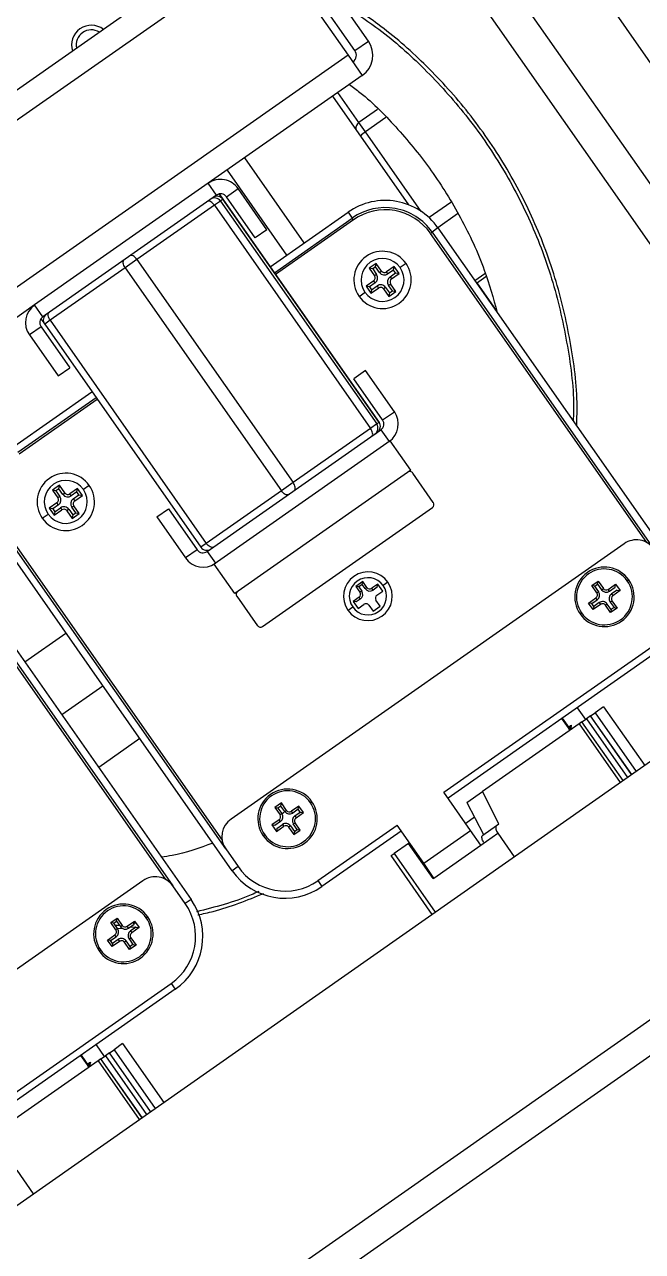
# Model space of a CAD drawing. Header units: millimetres. Extents: x 152904052 to 153933663, y 538271515 to 539240469.
# Drawn here: x 153459050.6 to 153459136.9, y 538574038.8 to 538574210.1 of the extents above; entities that cross this region are included whole.
import ezdxf

# ---------------------------------------------------------------- set-up
doc = ezdxf.new("R2010")
doc.units = ezdxf.units.MM
doc.layers.add('POWR', color=5, linetype='Continuous')

msp = doc.modelspace()

# ---------------------------------------------------------------- linework, layer by layer
at = {"layer": 'POWR', "color": 7}
for p, q in [((153458327.77, 538573498.9), (153460123.35, 538574756.18)), ((153459014.04, 538574381.68), (153459200.8, 538574114.96)), ((153459175.82, 538574133.73), (153459055.37, 538574305.75)), ((153459171.88, 538574130.98), (153459051.43, 538574303)), ((153459098.58, 538574207.77), (153459080.77, 538574233.2)), ((153459096.7, 538574206.45), (153459078.89, 538574231.88)), ((153459082.82, 538574224.26), (153459046.33, 538574198.71)), ((153459084.8, 538574221.44), (153459048.31, 538574195.88)), ((153459084.8, 538574221.44), (153459095.75, 538574205.79)), ((153459096.7, 538574206.45), (153459098.58, 538574207.77)), ((153459095.75, 538574205.79), (153459043.39, 538574169.12)), ((153459095.75, 538574205.79), (153459097.73, 538574202.96)), ((153459097.73, 538574202.96), (153459076.23, 538574187.91)), ((153459104.22, 538574184.89), (153459093.6, 538574200.07)), ((153459097.26, 538574196.4), (153459094.33, 538574200.58)), ((153459099.85, 538574198.21), (153459097.26, 538574196.4)), ((153459101.02, 538574197.08), (153459098.18, 538574195.09)), ((153459098.18, 538574195.09), (153459097.26, 538574196.4)), ((153459105.96, 538574183.98), (153459098.18, 538574195.09)), ((153459089.63, 538574179.59), (153459081.31, 538574191.46)), ((153459078.85, 538574189.74), (153459087.17, 538574177.87)), ((153459076.23, 538574187.91), (153459051.98, 538574170.93)), ((153459077.38, 538574186.27), (153459076.23, 538574187.91)), ((153459077.38, 538574186.27), (153459053.13, 538574169.29)), ((153459077.37, 538574186.26), (153459077.48, 538574186.11)), ((153459077.75, 538574186.43), (153459078.26, 538574185.71)), ((153459078.28, 538574185.68), (153459077.76, 538574186.43)), ((153459078.77, 538574186.02), (153459080.41, 538574187.17)), ((153459084.42, 538574181.44), (153459080.41, 538574187.17)), ((153459077.08, 538574184.84), (153459066.27, 538574177.27)), ((153459077.94, 538574185.44), (153459077.08, 538574184.84)), ((153459077.08, 538574184.84), (153459098.88, 538574153.71)), ((153459078.28, 538574185.68), (153459077.94, 538574185.44)), ((153459077.94, 538574185.44), (153459099.74, 538574154.32)), ((153459100.08, 538574154.55), (153459078.28, 538574185.68)), ((153459078.28, 538574185.68), (153459100.08, 538574154.55)), ((153459078.28, 538574185.68), (153459078.28, 538574185.68)), ((153459082.79, 538574180.29), (153459078.77, 538574186.02)), ((153459110.1, 538574185.25), (153459107.05, 538574183.12)), ((153459084.88, 538574176.26), (153459095.77, 538574183.89)), ((153459085.45, 538574175.44), (153459096.34, 538574183.07)), ((153459096.52, 538574182.82), (153459085.62, 538574175.2)), ((153459095.77, 538574183.89), (153459096.34, 538574183.07)), ((153459096.52, 538574182.82), (153459096.34, 538574183.07)), ((153459111.02, 538574183.65), (153459108.27, 538574181.72)), ((153459084.42, 538574181.44), (153459082.79, 538574180.29)), ((153459107.24, 538574180.93), (153459107.49, 538574181.1)), ((153459108.3, 538574181.68), (153459107.49, 538574181.1)), ((153459107.49, 538574181.1), (153459138.46, 538574136.87)), ((153459108.3, 538574181.68), (153459141, 538574134.99)), ((153459137.46, 538574137.77), (153459107.24, 538574180.93)), ((153459064.63, 538574176.12), (153459054.16, 538574168.79)), ((153459066.27, 538574177.27), (153459064.63, 538574176.12)), ((153459064.63, 538574176.12), (153459086.43, 538574145)), ((153459066.27, 538574177.27), (153459088.07, 538574146.14)), ((153459099.68, 538574176.74), (153459098.7, 538574176.05)), ((153459098.7, 538574176.05), (153459099.44, 538574174.98)), ((153459099.19, 538574175.96), (153459098.7, 538574176.05)), ((153459099.59, 538574176.25), (153459099.19, 538574175.96)), ((153459099.19, 538574175.96), (153459099.73, 538574175.18)), ((153459099.59, 538574176.25), (153459099.68, 538574176.74)), ((153459100.14, 538574175.47), (153459099.59, 538574176.25)), ((153459100.42, 538574175.67), (153459099.68, 538574176.74)), ((153459102.19, 538574176.29), (153459101.12, 538574175.55)), ((153459102.1, 538574175.81), (153459102.19, 538574176.29)), ((153459102.87, 538574175.31), (153459102.19, 538574176.29)), ((153459103.84, 538574176.72), (153459103.02, 538574176.15)), ((153459099.32, 538574174.29), (153459098.25, 538574173.54)), ((153459099.52, 538574174), (153459099.32, 538574174.29)), ((153459099.73, 538574175.18), (153459099.44, 538574174.98)), ((153459100.14, 538574175.47), (153459100.42, 538574175.67)), ((153459101.32, 538574175.26), (153459101.12, 538574175.55)), ((153459102.1, 538574175.81), (153459101.32, 538574175.26)), ((153459101.61, 538574174.85), (153459102.38, 538574175.4)), ((153459101.61, 538574174.85), (153459101.81, 538574174.57)), ((153459101.81, 538574174.57), (153459102.87, 538574175.31)), ((153459102.38, 538574175.4), (153459102.1, 538574175.81)), ((153459102.38, 538574175.4), (153459102.87, 538574175.31)), ((153459114.84, 538574175.28), (153459113.46, 538574174.31)), ((153459113.69, 538574173.98), (153459114.99, 538574174.89)), ((153459097.29, 538574172.13), (153459098.11, 538574172.71)), ((153459098.25, 538574173.54), (153459098.94, 538574172.56)), ((153459098.74, 538574173.45), (153459098.25, 538574173.54)), ((153459099.52, 538574174), (153459098.74, 538574173.45)), ((153459098.74, 538574173.45), (153459099.03, 538574173.05)), ((153459098.94, 538574172.56), (153459100.01, 538574173.3)), ((153459099.03, 538574173.05), (153459098.94, 538574172.56)), ((153459099.03, 538574173.05), (153459099.81, 538574173.59)), ((153459099.81, 538574173.59), (153459100.01, 538574173.3)), ((153459100.99, 538574173.38), (153459100.7, 538574173.18)), ((153459100.7, 538574173.18), (153459101.45, 538574172.12)), ((153459100.99, 538574173.38), (153459101.54, 538574172.61)), ((153459101.4, 538574173.67), (153459101.69, 538574173.87)), ((153459101.94, 538574172.89), (153459101.4, 538574173.67)), ((153459101.45, 538574172.12), (153459102.43, 538574172.8)), ((153459101.54, 538574172.61), (153459101.45, 538574172.12)), ((153459101.54, 538574172.61), (153459101.94, 538574172.89)), ((153459102.43, 538574172.8), (153459101.69, 538574173.87)), ((153459101.94, 538574172.89), (153459102.43, 538574172.8)), ((153459116.48, 538574170.18), (153459113.78, 538574174.04)), ((153459051.98, 538574170.93), (153459045.33, 538574166.27)), ((153459053.13, 538574169.29), (153459051.98, 538574170.93)), ((153459053.58, 538574169.61), (153459053.58, 538574169.61)), ((153459052.89, 538574167.9), (153459051.25, 538574166.75)), ((153459052.85, 538574168.99), (153459053.38, 538574168.24)), ((153459052.89, 538574167.9), (153459056.9, 538574162.16)), ((153459054.16, 538574168.79), (153459053.38, 538574168.24)), ((153459053.38, 538574168.24), (153459075.17, 538574137.11)), ((153459054.16, 538574168.79), (153459075.95, 538574137.66)), ((153459051.25, 538574166.75), (153459055.26, 538574161.02)), ((153459055.26, 538574161.02), (153459056.9, 538574162.16)), ((153459098.19, 538574161.78), (153459096.55, 538574160.63)), ((153459100.57, 538574154.9), (153459096.55, 538574160.63)), ((153459102.21, 538574156.04), (153459098.19, 538574161.78)), ((153459049.08, 538574151.19), (153459059.97, 538574158.82)), ((153459049.65, 538574150.37), (153459060.55, 538574158)), ((153459060.72, 538574157.76), (153459049.82, 538574150.13)), ((153459100.57, 538574154.9), (153459102.21, 538574156.04)), ((153459098.88, 538574153.71), (153459088.07, 538574146.14)), ((153459099.74, 538574154.32), (153459098.88, 538574153.71)), ((153459100.08, 538574154.55), (153459099.74, 538574154.32)), ((153459100.08, 538574154.55), (153459100.08, 538574154.55)), ((153459076.07, 538574136.53), (153459100.32, 538574153.5)), ((153459101.63, 538574151.98), (153459077.06, 538574134.77)), ((153459100.32, 538574153.5), (153459101.47, 538574151.86)), ((153459104.5, 538574147.88), (153459101.63, 538574151.98)), ((153459104.5, 538574147.88), (153459079.93, 538574130.68)), ((153459107.65, 538574143.38), (153459104.79, 538574147.47)), ((153459055.44, 538574145.76), (153459054.46, 538574145.08)), ((153459054.46, 538574145.08), (153459055.21, 538574144.01)), ((153459054.95, 538574144.99), (153459054.46, 538574145.08)), ((153459055.36, 538574145.27), (153459054.95, 538574144.99)), ((153459055.36, 538574145.27), (153459055.44, 538574145.76)), ((153459055.9, 538574144.5), (153459055.36, 538574145.27)), ((153459056.19, 538574144.7), (153459055.44, 538574145.76)), ((153459057.95, 538574145.32), (153459056.89, 538574144.58)), ((153459057.87, 538574144.83), (153459057.95, 538574145.32)), ((153459058.64, 538574144.34), (153459057.95, 538574145.32)), ((153459059.61, 538574145.75), (153459058.79, 538574145.17)), ((153459088.07, 538574146.14), (153459086.43, 538574145)), ((153459054.95, 538574144.99), (153459055.5, 538574144.21)), ((153459055.5, 538574144.21), (153459055.21, 538574144.01)), ((153459055.9, 538574144.5), (153459056.19, 538574144.7)), ((153459057.09, 538574144.29), (153459056.89, 538574144.58)), ((153459057.87, 538574144.83), (153459057.09, 538574144.29)), ((153459057.37, 538574143.88), (153459058.15, 538574144.42)), ((153459057.37, 538574143.88), (153459057.57, 538574143.59)), ((153459057.57, 538574143.59), (153459058.64, 538574144.34)), ((153459058.15, 538574144.42), (153459057.87, 538574144.83)), ((153459058.15, 538574144.42), (153459058.64, 538574144.34)), ((153459086.43, 538574145), (153459075.95, 538574137.66)), ((153459053.05, 538574141.16), (153459053.87, 538574141.73)), ((153459055.08, 538574143.31), (153459054.02, 538574142.57)), ((153459054.02, 538574142.57), (153459054.71, 538574141.59)), ((153459054.51, 538574142.48), (153459054.02, 538574142.57)), ((153459055.29, 538574143.03), (153459054.51, 538574142.48)), ((153459054.51, 538574142.48), (153459054.79, 538574142.07)), ((153459054.71, 538574141.59), (153459055.77, 538574142.33)), ((153459054.79, 538574142.07), (153459054.71, 538574141.59)), ((153459054.79, 538574142.07), (153459055.57, 538574142.62)), ((153459055.29, 538574143.03), (153459055.08, 538574143.31)), ((153459055.57, 538574142.62), (153459055.77, 538574142.33)), ((153459056.76, 538574142.41), (153459056.47, 538574142.21)), ((153459056.47, 538574142.21), (153459057.21, 538574141.14)), ((153459056.76, 538574142.41), (153459057.3, 538574141.63)), ((153459057.16, 538574142.69), (153459057.45, 538574142.9)), ((153459057.71, 538574141.92), (153459057.16, 538574142.69)), ((153459057.21, 538574141.14), (153459058.2, 538574141.83)), ((153459057.3, 538574141.63), (153459057.71, 538574141.92)), ((153459058.2, 538574141.83), (153459057.45, 538574142.9)), ((153459057.71, 538574141.92), (153459058.2, 538574141.83)), ((153459069.03, 538574141.36), (153459070.67, 538574142.5)), ((153459070.67, 538574142.5), (153459074.68, 538574136.77)), ((153459083.78, 538574126.05), (153459107.53, 538574142.68)), ((153459057.3, 538574141.63), (153459057.21, 538574141.14)), ((153459069.03, 538574141.36), (153459073.04, 538574135.62)), ((153459079.56, 538574091.97), (153459046.87, 538574138.66)), ((153459078.66, 538574095), (153459047.69, 538574139.23)), ((153459047.93, 538574139.41), (153459078.16, 538574096.24)), ((153459074.68, 538574136.77), (153459073.04, 538574135.62)), ((153459075.95, 538574137.66), (153459075.17, 538574137.11)), ((153459076.07, 538574136.53), (153459077.22, 538574134.89)), ((153459134.28, 538574137.61), (153459079.4, 538574099.18)), ((153458864.09, 538573915.45), (153459175.82, 538574133.73)), ((153459070.29, 538574090.74), (153459040.07, 538574133.9)), ((153459040.32, 538574134.07), (153459071.29, 538574089.84)), ((153459041.13, 538574134.64), (153459073.83, 538574087.95)), ((153459079.93, 538574130.68), (153459077.06, 538574134.77)), ((153459097.81, 538574132.33), (153459096.83, 538574131.65)), ((153459096.83, 538574131.65), (153459097.4, 538574130.83)), ((153459097.25, 538574131.57), (153459096.83, 538574131.65)), ((153459097.73, 538574131.91), (153459097.25, 538574131.57)), ((153459097.25, 538574131.57), (153459097.65, 538574131)), ((153459097.73, 538574131.91), (153459097.81, 538574132.33)), ((153459098.13, 538574131.34), (153459097.73, 538574131.91)), ((153459098.38, 538574131.51), (153459097.81, 538574132.33)), ((153459098.13, 538574131.34), (153459098.38, 538574131.51)), ((153459099.9, 538574131.97), (153459099.08, 538574131.39)), ((153459099.26, 538574131.14), (153459099.08, 538574131.39)), ((153459099.82, 538574131.54), (153459099.26, 538574131.14)), ((153459099.82, 538574131.54), (153459099.9, 538574131.97)), ((153459100.59, 538574130.98), (153459099.9, 538574131.97)), ((153459101.31, 538574132.22), (153459100.65, 538574131.76)), ((153459129.77, 538574131.76), (153459130.67, 538574132.39)), ((153459130.48, 538574130.74), (153459129.77, 538574131.76)), ((153459130.19, 538574131.69), (153459129.77, 538574131.76)), ((153459130.19, 538574131.69), (153459130.59, 538574131.96)), ((153459130.74, 538574130.91), (153459130.19, 538574131.69)), ((153459130.59, 538574131.96), (153459130.67, 538574132.39)), ((153459130.59, 538574131.96), (153459131.13, 538574131.19)), ((153459130.67, 538574132.39), (153459131.39, 538574131.37)), ((153459131.13, 538574131.19), (153459131.39, 538574131.37)), ((153459132.08, 538574131.24), (153459133.11, 538574131.96)), ((153459132.26, 538574130.99), (153459133.03, 538574131.53)), ((153459133.03, 538574131.53), (153459133.11, 538574131.96)), ((153459133.11, 538574131.96), (153459133.74, 538574131.06)), ((153459134.73, 538574132.43), (153459134.94, 538574132.57)), ((153459080.21, 538574130.27), (153459083.08, 538574126.17)), ((153459097.28, 538574130.13), (153459096.46, 538574129.56)), ((153459097.45, 538574129.88), (153459096.89, 538574129.48)), ((153459097.45, 538574129.88), (153459097.28, 538574130.13)), ((153459097.65, 538574131), (153459097.4, 538574130.83)), ((153459100.22, 538574128.89), (153459099.64, 538574129.71)), ((153459099.77, 538574130.41), (153459100.59, 538574130.98)), ((153459129.34, 538574129.32), (153459130.36, 538574130.04)), ((153459129.77, 538574129.25), (153459130.54, 538574129.79)), ((153459130.54, 538574129.79), (153459130.36, 538574130.04)), ((153459130.74, 538574130.91), (153459130.48, 538574130.74)), ((153459132.26, 538574130.99), (153459132.08, 538574131.24)), ((153459133.31, 538574131.14), (153459132.54, 538574130.6)), ((153459132.54, 538574130.6), (153459132.71, 538574130.34)), ((153459133.74, 538574131.06), (153459132.71, 538574130.34)), ((153459133.31, 538574131.14), (153459133.74, 538574131.06)), ((153459095.74, 538574128.32), (153459096.39, 538574128.78)), ((153459096.46, 538574129.56), (153459097.15, 538574128.57)), ((153459096.89, 538574129.48), (153459096.46, 538574129.56)), ((153459097.15, 538574128.57), (153459097.97, 538574129.15)), ((153459098.66, 538574129.02), (153459099.24, 538574128.21)), ((153459099.24, 538574128.21), (153459100.22, 538574128.89)), ((153459128.34, 538574127.96), (153459128.14, 538574127.81)), ((153459129.97, 538574128.42), (153459129.34, 538574129.32)), ((153459129.77, 538574129.25), (153459129.34, 538574129.32)), ((153459130.04, 538574128.85), (153459129.77, 538574129.25)), ((153459130.99, 538574129.14), (153459129.97, 538574128.42)), ((153459130.04, 538574128.85), (153459129.97, 538574128.42)), ((153459130.82, 538574129.39), (153459130.04, 538574128.85)), ((153459130.82, 538574129.39), (153459130.99, 538574129.14)), ((153459131.94, 538574129.19), (153459131.69, 538574129.02)), ((153459132.41, 538574127.99), (153459131.69, 538574129.02)), ((153459132.48, 538574128.42), (153459131.94, 538574129.19)), ((153459132.34, 538574129.47), (153459132.59, 538574129.65)), ((153459132.34, 538574129.47), (153459132.88, 538574128.7)), ((153459133.31, 538574128.62), (153459132.41, 538574127.99)), ((153459132.48, 538574128.42), (153459132.41, 538574127.99)), ((153459132.88, 538574128.7), (153459132.48, 538574128.42)), ((153459132.59, 538574129.65), (153459133.31, 538574128.62)), ((153459132.88, 538574128.7), (153459133.31, 538574128.62)), ((153459050.6, 538574121.13), (153459056.33, 538574125.14)), ((153459109.13, 538574102.91), (153459138.21, 538574123.27)), ((153459138.79, 538574122.45), (153459109.71, 538574102.09)), ((153459055.76, 538574113.76), (153459061.49, 538574117.77)), ((153458354.91, 538573522.91), (153459200.68, 538574115.13)), ((153459127.73, 538574114.71), (153459128.88, 538574113.07)), ((153459131.43, 538574114.86), (153459130.24, 538574114.02)), ((153459131.43, 538574114.86), (153459137.17, 538574106.67)), ((153459126.76, 538574111.59), (153459125.61, 538574113.23)), ((153459126.83, 538574111.64), (153459125.68, 538574113.27)), ((153459128.41, 538574112.74), (153459128.02, 538574112.47)), ((153459128.41, 538574112.74), (153459129.04, 538574113.18)), ((153459134.15, 538574104.55), (153459128.41, 538574112.74)), ((153459128.41, 538574112.74), (153459128.41, 538574112.74)), ((153459134.14, 538574104.55), (153459128.41, 538574112.74)), ((153459129.61, 538574113.58), (153459129.04, 538574113.18)), ((153459129.04, 538574113.18), (153459134.77, 538574104.99)), ((153459129.61, 538574113.58), (153459130.24, 538574114.02)), ((153459135.35, 538574105.39), (153459129.61, 538574113.58)), ((153459129.61, 538574113.58), (153459129.61, 538574113.58)), ((153459135.34, 538574105.39), (153459129.61, 538574113.58)), ((153459130.24, 538574114.02), (153459135.97, 538574105.83)), ((153459128.02, 538574112.47), (153459114.52, 538574103.02)), ((153459126.79, 538574112.22), (153459126.56, 538574112.02)), ((153459126.79, 538574112.22), (153459126.97, 538574112.29)), ((153459127.07, 538574111.81), (153459126.88, 538574111.81)), ((153459128.02, 538574112.47), (153459133.76, 538574104.28)), ((153459066.66, 538574110.4), (153459060.92, 538574106.38)), ((153459112.86, 538574097.58), (153459109.13, 538574102.91)), ((153459112.35, 538574101.5), (153459114.52, 538574103.02)), ((153459116.82, 538574098.52), (153459114.52, 538574103.02)), ((153459086.43, 538574101.42), (153459085.53, 538574100.79)), ((153459085.53, 538574100.79), (153459086.25, 538574099.76)), ((153459085.96, 538574100.71), (153459085.53, 538574100.79)), ((153459086.36, 538574100.99), (153459085.96, 538574100.71)), ((153459085.96, 538574100.71), (153459086.5, 538574099.94)), ((153459086.36, 538574100.99), (153459086.43, 538574101.42)), ((153459086.9, 538574100.22), (153459086.36, 538574100.99)), ((153459087.15, 538574100.39), (153459086.43, 538574101.42)), ((153459088.87, 538574100.99), (153459087.85, 538574100.27)), ((153459088.8, 538574100.56), (153459088.02, 538574100.02)), ((153459088.8, 538574100.56), (153459088.87, 538574100.99)), ((153459089.07, 538574100.16), (153459088.8, 538574100.56)), ((153459089.5, 538574100.09), (153459088.87, 538574100.99)), ((153459090.5, 538574101.46), (153459090.7, 538574101.6)), ((153459112.35, 538574101.5), (153459114.65, 538574097)), ((153459086.13, 538574099.07), (153459085.1, 538574098.35)), ((153459086.3, 538574098.82), (153459086.13, 538574099.07)), ((153459086.5, 538574099.94), (153459086.25, 538574099.76)), ((153459086.83, 538574100.11), (153459086.43, 538574099.86)), ((153459086.9, 538574100.22), (153459087.15, 538574100.39)), ((153459088.02, 538574100.02), (153459087.85, 538574100.27)), ((153459088.3, 538574099.62), (153459089.07, 538574100.16)), ((153459088.3, 538574099.62), (153459088.48, 538574099.37)), ((153459088.48, 538574099.37), (153459089.5, 538574100.09)), ((153459089.07, 538574100.16), (153459089.5, 538574100.09)), ((153459113.41, 538574099.43), (153459112.17, 538574098.57)), ((153459085.1, 538574098.35), (153459085.73, 538574097.45)), ((153459085.53, 538574098.27), (153459085.1, 538574098.35)), ((153459086.3, 538574098.82), (153459085.53, 538574098.27)), ((153459085.73, 538574097.45), (153459086.76, 538574098.17)), ((153459085.81, 538574097.88), (153459085.73, 538574097.45)), ((153459085.81, 538574097.88), (153459086.58, 538574098.42)), ((153459086.58, 538574098.42), (153459086.76, 538574098.17)), ((153459087.71, 538574098.22), (153459087.45, 538574098.04)), ((153459087.45, 538574098.04), (153459088.17, 538574097.02)), ((153459087.71, 538574098.22), (153459088.25, 538574097.45)), ((153459088.1, 538574098.5), (153459088.36, 538574098.67)), ((153459088.65, 538574097.73), (153459088.1, 538574098.5)), ((153459088.17, 538574097.02), (153459089.07, 538574097.65)), ((153459088.25, 538574097.45), (153459088.17, 538574097.02)), ((153459088.25, 538574097.45), (153459088.65, 538574097.73)), ((153459089.07, 538574097.65), (153459088.36, 538574098.67)), ((153459088.65, 538574097.73), (153459089.07, 538574097.65)), ((153459091.52, 538574090.58), (153459102.58, 538574098.32)), ((153459103.16, 538574097.5), (153459092.1, 538574089.76)), ((153459106.31, 538574093), (153459102.58, 538574098.32)), ((153459106.31, 538574093), (153459112.86, 538574097.58)), ((153459114.3, 538574095.54), (153459112.86, 538574097.58)), ((153459114.3, 538574095.54), (153459116.66, 538574097.19)), ((153459114.57, 538574096.94), (153459116.48, 538574098.28)), ((153459116.48, 538574098.28), (153459116.82, 538574098.52)), ((153459116.66, 538574097.19), (153459118.95, 538574093.91)), ((153459084.11, 538574096.98), (153459083.9, 538574096.84)), ((153459104.2, 538574095.79), (153459102.16, 538574094.36)), ((153459104.2, 538574095.79), (153459104.3, 538574095.86)), ((153459107.65, 538574090.88), (153459104.2, 538574095.79)), ((153459107.74, 538574090.95), (153459114.3, 538574095.54)), ((153459078.66, 538574095), (153459080.38, 538574092.54)), ((153459101.75, 538574094.07), (153459102.16, 538574094.36)), ((153459107.48, 538574085.88), (153459101.75, 538574094.07)), ((153459102.16, 538574094.36), (153459107.89, 538574086.17)), ((153459080.38, 538574092.54), (153459079.56, 538574091.97)), ((153459107.74, 538574090.95), (153459106.31, 538574093)), ((153459067.11, 538574090.57), (153459012.23, 538574052.14)), ((153459091.52, 538574090.58), (153459092.1, 538574089.76)), ((153459107.42, 538574091.21), (153459107.47, 538574091.33)), ((153459107.47, 538574091.12), (153459107.57, 538574091.19)), ((153459107.65, 538574090.88), (153459107.74, 538574090.95)), ((153459073.01, 538574087.38), (153459071.29, 538574089.84)), ((153459073.83, 538574087.95), (153459073.01, 538574087.38)), ((153459062.6, 538574084.73), (153459063.5, 538574085.36)), ((153459063.42, 538574084.93), (153459063.5, 538574085.36)), ((153459063.5, 538574085.36), (153459064.21, 538574084.33)), ((153459067.56, 538574085.4), (153459067.77, 538574085.54)), ((153459063.31, 538574083.7), (153459062.6, 538574084.73)), ((153459063.02, 538574084.65), (153459062.6, 538574084.73)), ((153459063.02, 538574084.65), (153459063.42, 538574084.93)), ((153459063.57, 538574083.88), (153459063.02, 538574084.65)), ((153459063.84, 538574084.34), (153459063.26, 538574084.32)), ((153459063.57, 538574083.88), (153459063.31, 538574083.7)), ((153459063.42, 538574084.93), (153459063.96, 538574084.16)), ((153459063.56, 538574083.88), (153459064.18, 538574083.95)), ((153459063.96, 538574084.16), (153459064.21, 538574084.33)), ((153459064.91, 538574084.21), (153459065.94, 538574084.93)), ((153459065.09, 538574083.96), (153459064.91, 538574084.21)), ((153459065.09, 538574083.96), (153459065.86, 538574084.5)), ((153459065.24, 538574084.07), (153459066, 538574084.15)), ((153459066.14, 538574084.1), (153459065.37, 538574083.56)), ((153459065.37, 538574083.56), (153459065.54, 538574083.31)), ((153459066.57, 538574084.03), (153459065.54, 538574083.31)), ((153459066.12, 538574084.66), (153459065.75, 538574084.6)), ((153459065.86, 538574084.5), (153459065.94, 538574084.93)), ((153459065.94, 538574084.93), (153459066.57, 538574084.03)), ((153459066.14, 538574084.1), (153459066.57, 538574084.03)), ((153459062.17, 538574082.29), (153459063.19, 538574083.01)), ((153459062.8, 538574081.39), (153459062.17, 538574082.29)), ((153459062.59, 538574082.21), (153459062.17, 538574082.29)), ((153459062.59, 538574082.21), (153459063.37, 538574082.76)), ((153459062.87, 538574081.82), (153459062.59, 538574082.21)), ((153459063.82, 538574082.11), (153459062.8, 538574081.39)), ((153459062.87, 538574081.82), (153459062.8, 538574081.39)), ((153459063.65, 538574082.36), (153459062.87, 538574081.82)), ((153459063.37, 538574082.76), (153459063.19, 538574083.01)), ((153459063.65, 538574082.36), (153459063.82, 538574082.11)), ((153459064.77, 538574082.16), (153459064.52, 538574081.98)), ((153459065.24, 538574080.96), (153459064.52, 538574081.98)), ((153459065.31, 538574081.39), (153459064.77, 538574082.16)), ((153459065.17, 538574082.44), (153459065.42, 538574082.61)), ((153459065.17, 538574082.44), (153459065.71, 538574081.67)), ((153459065.42, 538574082.61), (153459066.14, 538574081.59)), ((153459061.17, 538574080.92), (153459060.97, 538574080.78)), ((153459066.14, 538574081.59), (153459065.24, 538574080.96)), ((153459065.31, 538574081.39), (153459065.24, 538574080.96)), ((153459065.71, 538574081.67), (153459065.31, 538574081.39)), ((153459065.71, 538574081.67), (153459066.14, 538574081.59)), ((153459041.96, 538574055.88), (153459071.04, 538574076.24)), ((153459071.62, 538574075.42), (153459042.54, 538574055.06)), ((153459071.04, 538574076.24), (153459071.62, 538574075.42)), ((153459060.56, 538574067.67), (153459061.71, 538574066.04)), ((153459062.44, 538574066.55), (153459061.87, 538574066.15)), ((153459062.44, 538574066.55), (153459063.07, 538574066.99)), ((153459068.18, 538574058.36), (153459062.44, 538574066.55)), ((153459062.44, 538574066.55), (153459062.44, 538574066.55)), ((153459068.17, 538574058.36), (153459062.44, 538574066.55)), ((153459064.26, 538574067.83), (153459063.07, 538574066.99)), ((153459063.07, 538574066.99), (153459068.8, 538574058.8)), ((153459064.26, 538574067.83), (153459070, 538574059.63)), ((153459060.85, 538574065.44), (153459047.35, 538574055.99)), ((153459059.59, 538574064.55), (153459058.44, 538574066.19)), ((153459059.66, 538574064.6), (153459058.51, 538574066.24)), ((153459059.62, 538574065.18), (153459059.39, 538574064.99)), ((153459059.62, 538574065.18), (153459059.8, 538574065.26)), ((153459059.9, 538574064.77), (153459059.71, 538574064.77)), ((153459061.24, 538574065.71), (153459060.85, 538574065.44)), ((153459060.85, 538574065.44), (153459066.59, 538574057.25)), ((153459061.24, 538574065.71), (153459061.87, 538574066.15)), ((153459066.98, 538574057.52), (153459061.24, 538574065.71)), ((153459061.24, 538574065.71), (153459061.24, 538574065.71)), ((153459066.97, 538574057.52), (153459061.24, 538574065.71)), ((153459061.87, 538574066.15), (153459067.6, 538574057.96)), ((153459049.49, 538574050.16), (153459051.78, 538574046.88))]:
    msp.add_line(p, q, dxfattribs=at)
at = {"layer": 'POWR', "color": 7, "flags": 128}
for points in [[(153459077.08, 538574184.84), (153459076.96, 538574185), (153459076.83, 538574185.13), (153459076.7, 538574185.25), (153459076.56, 538574185.34), (153459076.43, 538574185.4), (153459076.31, 538574185.43), (153459076.21, 538574185.43), (153459076.12, 538574185.39)], [(153459066.27, 538574177.27), (153459066.15, 538574177.42), (153459066.02, 538574177.56), (153459065.89, 538574177.68), (153459065.75, 538574177.77), (153459065.62, 538574177.83), (153459065.5, 538574177.86), (153459065.39, 538574177.85), (153459065.31, 538574177.82)], [(153459064.63, 538574176.12), (153459064.53, 538574176.29), (153459064.44, 538574176.46), (153459064.39, 538574176.63), (153459064.35, 538574176.79), (153459064.35, 538574176.94), (153459064.37, 538574177.07), (153459064.41, 538574177.17), (153459064.49, 538574177.24)], [(153459054.16, 538574168.79), (153459054.05, 538574168.95), (153459053.97, 538574169.12), (153459053.91, 538574169.29), (153459053.88, 538574169.46), (153459053.87, 538574169.6), (153459053.89, 538574169.73), (153459053.94, 538574169.83), (153459054.01, 538574169.91)], [(153459099.06, 538574152.62), (153459099.13, 538574152.69), (153459099.17, 538574152.79), (153459099.18, 538574152.91), (153459099.17, 538574153.06), (153459099.13, 538574153.21), (153459099.07, 538574153.38), (153459098.98, 538574153.55), (153459098.88, 538574153.71)], [(153459088.25, 538574145.05), (153459088.31, 538574145.12), (153459088.35, 538574145.22), (153459088.37, 538574145.34), (153459088.36, 538574145.48), (153459088.32, 538574145.64), (153459088.26, 538574145.81), (153459088.17, 538574145.98), (153459088.07, 538574146.14)], [(153459087.43, 538574144.48), (153459087.34, 538574144.43), (153459087.22, 538574144.42), (153459087.1, 538574144.45), (153459086.96, 538574144.5), (153459086.82, 538574144.59), (153459086.68, 538574144.7), (153459086.55, 538574144.84), (153459086.43, 538574145)], [(153459076.95, 538574137.14), (153459076.86, 538574137.1), (153459076.75, 538574137.09), (153459076.62, 538574137.11), (153459076.48, 538574137.17), (153459076.34, 538574137.26), (153459076.2, 538574137.37), (153459076.07, 538574137.51), (153459075.95, 538574137.66)]]:
    msp.add_lwpolyline(points, dxfattribs=at)
at = {"layer": 'POWR', "color": 7}
for centre, radius, start, end in [((153459059.89, 538574207.23), 2.75, 51.9124, 198.0876), ((153459059.89, 538574207.23), 2.1, 125, 192.6073), ((153459059.89, 538574207.23), 2.1, 57.3927, 125), ((153459095.75, 538574205.79), 3.45, 305, 35), ((153459095.75, 538574205.79), 1.15, 305, 35), ((153459097.83, 538574195.56), 1.01, 123.9489, 186.0448), ((153459100.55, 538574191.49), 4.31, 123.4063, 135.421), ((153459077.95, 538574185.45), 3, 35, 125), ((153459077.95, 538574185.45), 1, 35, 125), ((153459077.12, 538574184.87), 1, 34.9891, 124.9891), ((153459077.46, 538574185.11), 1, 35, 125), ((153459077.46, 538574185.11), 1, 34.9891, 124.9891), ((153459100.93, 538574176.52), 9, 35, 125), ((153459100.93, 538574176.52), 8, 35, 125), ((153459100.93, 538574176.52), 7.7, 35, 125), ((153459100.56, 538574174.43), 4, 35, 215), ((153459100.56, 538574174.43), 4, 215, 35), ((153459100.56, 538574174.43), 3, 35, 215), ((153459100.56, 538574174.43), 3, 215, 35), ((153459099.03, 538574174.7), 0.5, 305, 35), ((153459099.03, 538574174.7), 0.851, 305, 35), ((153459100.83, 538574175.96), 0.851, 215, 305), ((153459100.83, 538574175.96), 0.5, 215, 305), ((153459102.1, 538574174.16), 0.851, 125, 215), ((153459102.1, 538574174.16), 0.5, 125, 215), ((153459100.29, 538574172.89), 0.851, 35, 125), ((153459100.29, 538574172.89), 0.5, 35, 125), ((153459053.7, 538574168.47), 3, 125, 215), ((153459053.7, 538574168.47), 1, 125, 215), ((153459054.19, 538574168.82), 1, 125, 215), ((153459099.75, 538574154.32), 3, 305, 35), ((153459098.92, 538574153.74), 1, 305.0109, 35.0109), ((153459099.26, 538574153.98), 1, 305, 35), ((153459099.26, 538574153.98), 1, 305.0109, 35.0109), ((153459099.75, 538574154.32), 1, 305, 35), ((153459056.33, 538574143.45), 4, 35, 215), ((153459104.38, 538574147.19), 0.5, 35, 125), ((153459056.33, 538574143.45), 4, 215, 35), ((153459056.33, 538574143.45), 3, 35, 215), ((153459056.33, 538574143.45), 3, 215, 35), ((153459054.8, 538574143.72), 0.5, 305, 35), ((153459054.8, 538574143.72), 0.851, 305, 35), ((153459056.6, 538574144.99), 0.851, 215, 305), ((153459056.6, 538574144.99), 0.5, 215, 305), ((153459057.86, 538574143.18), 0.851, 125, 215), ((153459057.86, 538574143.18), 0.5, 125, 215), ((153459107.25, 538574143.09), 0.5, 305, 35), ((153459056.06, 538574141.92), 0.851, 35, 125), ((153459056.06, 538574141.92), 0.5, 35, 125), ((153459075.5, 538574137.34), 1, 215, 305), ((153459075.99, 538574137.69), 1, 215, 305), ((153459136, 538574135.15), 3, 35, 125), ((153459075.5, 538574137.34), 3, 215, 305), ((153459098.52, 538574130.27), 3.4, 35, 215), ((153459131.54, 538574130.19), 4.15, 35, 215), ((153459131.54, 538574130.19), 3.9, 35, 215), ((153459098.52, 538574130.27), 3.4, 215, 35), ((153459098.52, 538574130.27), 2.6, 35, 215), ((153459098.52, 538574130.27), 2.6, 215, 35), ((153459098.79, 538574131.8), 0.5, 215, 305), ((153459131.54, 538574130.19), 4.15, 215, 35), ((153459131.54, 538574130.19), 3.9, 215, 35), ((153459131.79, 538574131.65), 0.5, 215, 305), ((153459080.62, 538574130.55), 0.5, 125, 215), ((153459096.99, 538574130.54), 0.5, 305, 35), ((153459096.99, 538574130.54), 0.807, 305, 35), ((153459098.79, 538574131.8), 0.807, 215, 305), ((153459100.05, 538574130), 0.5, 125, 215), ((153459130.07, 538574130.45), 0.5, 305, 35), ((153459130.07, 538574130.45), 0.807, 305, 35), ((153459131.79, 538574131.65), 0.807, 215, 305), ((153459133, 538574129.93), 0.807, 125, 215), ((153459133, 538574129.93), 0.5, 125, 215), ((153459098.25, 538574128.74), 0.5, 35, 125), ((153459131.28, 538574128.73), 0.807, 35, 125), ((153459131.28, 538574128.73), 0.5, 35, 125), ((153459083.49, 538574126.46), 0.5, 215, 305), ((153459087.3, 538574099.22), 4.15, 35, 215), ((153459087.3, 538574099.22), 3.9, 35, 215), ((153459087.3, 538574099.22), 4.15, 215, 35), ((153459087.3, 538574099.22), 3.9, 215, 35), ((153459081.12, 538574096.72), 3, 125, 215), ((153459085.84, 538574099.48), 0.5, 305, 35), ((153459085.84, 538574099.48), 0.807, 305, 35), ((153459087.56, 538574100.68), 0.807, 215, 305), ((153459087.56, 538574100.68), 0.5, 215, 305), ((153459088.77, 538574098.96), 0.807, 125, 215), ((153459088.77, 538574098.96), 0.5, 125, 215), ((153459087.05, 538574097.76), 0.807, 35, 125), ((153459087.05, 538574097.76), 0.5, 35, 125), ((153459086.93, 538574097.13), 8, 215, 305), ((153459068.83, 538574088.12), 3, 35, 125), ((153459086.93, 538574097.13), 9, 215, 305), ((153459064.37, 538574083.16), 4.15, 35, 215), ((153459064.37, 538574083.16), 3.9, 35, 215), ((153459066.46, 538574082.79), 8, 305, 35), ((153459066.46, 538574082.79), 9, 305, 35), ((153459064.37, 538574083.16), 4.15, 215, 35), ((153459064.37, 538574083.16), 3.9, 215, 35), ((153459062.9, 538574083.42), 0.5, 305, 35), ((153459062.9, 538574083.42), 0.807, 305, 35), ((153459064.62, 538574084.62), 0.807, 215, 305), ((153459064.62, 538574084.62), 0.5, 215, 305), ((153459065.83, 538574082.9), 0.807, 125, 215), ((153459064.11, 538574081.7), 0.807, 35, 125), ((153459064.11, 538574081.7), 0.5, 35, 125), ((153459065.83, 538574082.9), 0.5, 125, 215)]:
    msp.add_arc(centre, radius, start, end, dxfattribs=at)
for points, knots in [([(153459127.66, 538574154.04), (153459127.69, 538574154.76), (153459127.85, 538574158.51), (153459126.99, 538574165.31), (153459125.01, 538574174.25), (153459121.8, 538574182.85), (153459117.56, 538574190.9), (153459112.41, 538574198.22), (153459106.51, 538574204.66), (153459100.48, 538574209.95), (153459096.2, 538574212.68), (153459094.29, 538574213.9)], [0, 0, 0, 0, 0.030131, 0.157165, 0.285275, 0.413386, 0.54042, 0.665356, 0.787271, 0.905377, 1, 1, 1, 1]), ([(153459095.08, 538574212.77), (153459096.62, 538574211.78), (153459100.51, 538574209.29), (153459106.16, 538574204.3), (153459112.02, 538574197.91), (153459117.13, 538574190.64), (153459121.34, 538574182.65), (153459124.54, 538574174.11), (153459126.49, 538574165.23), (153459127.34, 538574158.7), (153459127.2, 538574155.21), (153459127.18, 538574154.72)], [0, 0, 0, 0, 0.078951, 0.200388, 0.325741, 0.454201, 0.584818, 0.716542, 0.848265, 0.978883, 1, 1, 1, 1]), ([(153459095.94, 538574201.7), (153459096.43, 538574201.34), (153459098.91, 538574199.51), (153459102.79, 538574195.49), (153459107.57, 538574189.67), (153459111.62, 538574183.07), (153459114.75, 538574176.43), (153459116.02, 538574171.86), (153459116.57, 538574169.87)], [0, 0, 0, 0, 0.047475, 0.239579, 0.431683, 0.632114, 0.839742, 1, 1, 1, 1]), ([(153459126.54, 538574112.05), (153459126.55, 538574112.05), (153459126.58, 538574112.07), (153459126.66, 538574112.13), (153459126.73, 538574112.18), (153459126.79, 538574112.22)], [0, 0, 0, 0, 0.063595, 0.275437, 1, 1, 1, 1]), ([(153459126.56, 538574111.66), (153459126.65, 538574111.71), (153459126.82, 538574111.8), (153459126.91, 538574111.82), (153459126.89, 538574111.79), (153459126.88, 538574111.78)], [0, 0, 0, 0, 0.402272, 0.802406, 1, 1, 1, 1]), ([(153459126.95, 538574112.26), (153459126.95, 538574112.25), (153459126.94, 538574112.22), (153459126.8, 538574112.09), (153459126.63, 538574111.95), (153459126.62, 538574111.94)], [0, 0, 0, 0, 0.347668, 0.949092, 1, 1, 1, 1]), ([(153459126.84, 538574111.87), (153459126.86, 538574111.94), (153459126.91, 538574112.08), (153459126.96, 538574112.21), (153459126.98, 538574112.28)], [0, 0, 0, 0, 0.499894, 1, 1, 1, 1]), ([(153459116.48, 538574098.28), (153459116.43, 538574098.23), (153459116.34, 538574098.12), (153459116.36, 538574097.81), (153459116.47, 538574097.48), (153459116.6, 538574097.28), (153459116.66, 538574097.19)], [0, 0, 0, 0, 0.273241, 0.566326, 0.792171, 1, 1, 1, 1]), ([(153459076.86, 538574095.82), (153459074.99, 538574095.14), (153459072.65, 538574094.29), (153459070.19, 538574093.93), (153459069.7, 538574093.85)], [0, 0, 0, 0, 0.799053, 1, 1, 1, 1]), ([(153459114.74, 538574095.85), (153459114.69, 538574095.93), (153459114.59, 538574096.09), (153459114.48, 538574096.35), (153459114.43, 538574096.6), (153459114.45, 538574096.83), (153459114.53, 538574096.91), (153459114.57, 538574096.94)], [0, 0, 0, 0, 0.174736, 0.363548, 0.559692, 0.78787, 1, 1, 1, 1]), ([(153459083.28, 538574089.08), (153459082.92, 538574088.92), (153459080.15, 538574087.63), (153459077.17, 538574086.89), (153459074.58, 538574086.24)], [0, 0, 0, 0, 0.129235, 1, 1, 1, 1]), ([(153459074.77, 538574085.81), (153459075.49, 538574085.96), (153459078.65, 538574086.64), (153459081.66, 538574087.86), (153459083.98, 538574088.81)], [0, 0, 0, 0, 0.227864, 1, 1, 1, 1]), ([(153459059.37, 538574065.01), (153459059.38, 538574065.02), (153459059.41, 538574065.04), (153459059.49, 538574065.1), (153459059.56, 538574065.15), (153459059.62, 538574065.18)], [0, 0, 0, 0, 0.063595, 0.275437, 1, 1, 1, 1]), ([(153459059.39, 538574064.63), (153459059.48, 538574064.67), (153459059.65, 538574064.76), (153459059.74, 538574064.79), (153459059.71, 538574064.76), (153459059.71, 538574064.74)], [0, 0, 0, 0, 0.402272, 0.802406, 1, 1, 1, 1]), ([(153459059.78, 538574065.23), (153459059.78, 538574065.22), (153459059.77, 538574065.18), (153459059.63, 538574065.05), (153459059.46, 538574064.92), (153459059.45, 538574064.91)], [0, 0, 0, 0, 0.347668, 0.949092, 1, 1, 1, 1]), ([(153459059.67, 538574064.84), (153459059.69, 538574064.91), (153459059.74, 538574065.04), (153459059.79, 538574065.18), (153459059.81, 538574065.25)], [0, 0, 0, 0, 0.499894, 1, 1, 1, 1])]:
    msp.add_open_spline(points, degree=3, knots=knots, dxfattribs=at)

doc.saveas('drawing.dxf')
